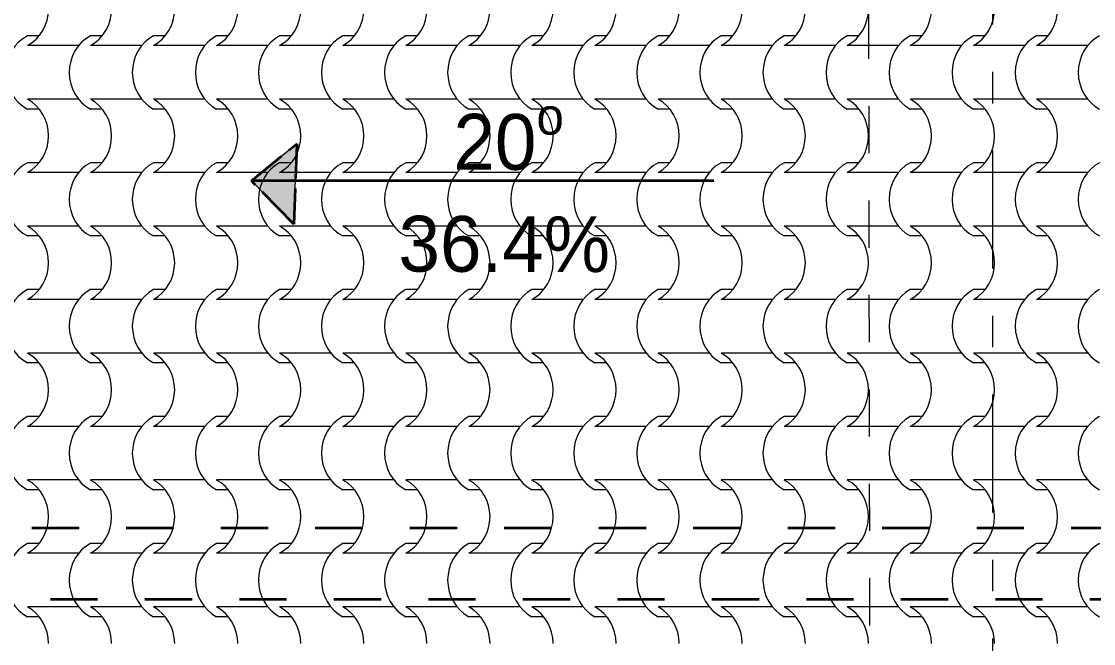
# Model space of a CAD drawing. Header units: millimetres. Extents: x -440 to 2671, y 0 to 297.
# Drawn here: x -325.85 to -277.82, y 182.57 to 210.46 of the extents above; entities that cross this region are included whole.
import ezdxf

# ---------------------------------------------------------------- set-up
doc = ezdxf.new("R2010")
doc.units = ezdxf.units.MM
doc.header["$MEASUREMENT"] = 0
doc.set_wipeout_variables(frame=1)
for name, pattern in [('- Двойно прекъснати линии', [10.936111, 5.291667, -2.116667, 1.411111, -2.116667]), ('- Прекъснати линия', [4.233333, 2.116667, -2.116667]), ('- Скирити линии', [2.45, 2, -0.45]), ('Wipeout_Contour', [1000, 0, -1000])]:
    doc.linetypes.add(name, pattern=pattern)
for name, color, linetype, lineweight, true_color in [('1', 7, 'Continuous', 13, 0x2b2b2b), ('46', 7, 'Continuous', 35, 0x4e4e4e), ('65', 7, 'Continuous', 20, 0x4e4e4e), ('85', 7, 'Continuous', 20, 0x404040)]:
    doc.layers.add(name, color=color, linetype=linetype, lineweight=lineweight, true_color=true_color)
doc.layers.add('102', color=254, linetype='Continuous', lineweight=15)
doc.layers.add('41', color=7, linetype='Continuous', lineweight=35)
doc.styles.add('GENERATED_STYLE_4', font='GOTHIC.TTF')

# ---------------------------------------------------------------- blocks, each defined once
blk = doc.blocks.new('*X44')
at = {"layer": '102', "color": 254, "linetype": 'Continuous', "lineweight": 15}
for p, q in [((115.133, 209.812), (114.606, 209.812)), ((117.959, 209.812), (117.432, 209.812)), ((120.784, 209.812), (120.257, 209.812)), ((123.609, 209.812), (123.083, 209.812)), ((126.435, 209.812), (125.908, 209.812)), ((129.26, 209.812), (128.733, 209.812)), ((132.086, 209.812), (131.559, 209.812)), ((134.911, 209.812), (134.384, 209.812)), ((137.736, 209.812), (137.21, 209.812)), ((140.562, 209.812), (140.035, 209.812)), ((143.387, 209.812), (142.86, 209.812)), ((146.213, 209.812), (145.686, 209.812)), ((149.038, 209.812), (148.511, 209.812)), ((151.863, 209.812), (151.337, 209.812)), ((154.689, 209.812), (154.162, 209.812)), ((157.514, 209.812), (156.987, 209.812)), ((160.339, 209.812), (159.813, 209.812)), ((115.752, 209.372), (114.606, 209.372)), ((116.898, 209.372), (115.752, 209.372)), ((118.578, 209.372), (117.432, 209.372)), ((119.723, 209.372), (118.578, 209.372)), ((121.403, 209.372), (120.257, 209.372)), ((122.549, 209.372), (121.403, 209.372)), ((124.228, 209.372), (123.083, 209.372)), ((125.374, 209.372), (124.228, 209.372)), ((127.054, 209.372), (125.908, 209.372)), ((128.2, 209.372), (127.054, 209.372)), ((129.879, 209.372), (128.733, 209.372)), ((131.025, 209.372), (129.879, 209.372)), ((132.705, 209.372), (131.559, 209.372)), ((133.85, 209.372), (132.705, 209.372)), ((135.53, 209.372), (134.384, 209.372)), ((136.676, 209.372), (135.53, 209.372)), ((138.355, 209.372), (137.21, 209.372)), ((139.501, 209.372), (138.355, 209.372)), ((141.181, 209.372), (140.035, 209.372)), ((142.327, 209.372), (141.181, 209.372)), ((144.006, 209.372), (142.86, 209.372)), ((145.152, 209.372), (144.006, 209.372)), ((146.832, 209.372), (145.686, 209.372)), ((147.977, 209.372), (146.832, 209.372)), ((149.657, 209.372), (148.511, 209.372)), ((150.803, 209.372), (149.657, 209.372)), ((152.482, 209.372), (151.337, 209.372)), ((153.628, 209.372), (152.482, 209.372)), ((155.308, 209.372), (154.162, 209.372)), ((156.454, 209.372), (155.308, 209.372)), ((158.133, 209.372), (156.987, 209.372)), ((159.279, 209.372), (158.133, 209.372)), ((160.959, 209.372), (159.813, 209.372)), ((162.104, 209.372), (160.959, 209.372)), ((115.752, 206.967), (114.606, 206.967)), ((116.898, 206.967), (115.752, 206.967)), ((118.578, 206.967), (117.432, 206.967)), ((119.723, 206.967), (118.578, 206.967)), ((121.403, 206.967), (120.257, 206.967)), ((122.549, 206.967), (121.403, 206.967)), ((124.228, 206.967), (123.083, 206.967)), ((125.374, 206.967), (124.228, 206.967)), ((127.054, 206.967), (125.908, 206.967)), ((128.2, 206.967), (127.054, 206.967)), ((129.879, 206.967), (128.733, 206.967)), ((131.025, 206.967), (129.879, 206.967)), ((132.705, 206.967), (131.559, 206.967)), ((133.85, 206.967), (132.705, 206.967)), ((135.53, 206.967), (134.384, 206.967)), ((136.676, 206.967), (135.53, 206.967)), ((138.355, 206.967), (137.21, 206.967)), ((139.501, 206.967), (138.355, 206.967)), ((141.181, 206.967), (140.035, 206.967)), ((142.327, 206.967), (141.181, 206.967)), ((144.006, 206.967), (142.86, 206.967)), ((145.152, 206.967), (144.006, 206.967)), ((146.832, 206.967), (145.686, 206.967)), ((147.977, 206.967), (146.832, 206.967)), ((149.657, 206.967), (148.511, 206.967)), ((150.803, 206.967), (149.657, 206.967)), ((152.482, 206.967), (151.337, 206.967)), ((153.628, 206.967), (152.482, 206.967)), ((155.308, 206.967), (154.162, 206.967)), ((156.454, 206.967), (155.308, 206.967)), ((158.133, 206.967), (156.987, 206.967)), ((159.279, 206.967), (158.133, 206.967)), ((160.959, 206.967), (159.813, 206.967)), ((162.104, 206.967), (160.959, 206.967)), ((115.133, 206.527), (114.606, 206.527)), ((117.959, 206.527), (117.432, 206.527)), ((120.784, 206.527), (120.257, 206.527)), ((123.609, 206.527), (123.083, 206.527)), ((126.435, 206.527), (125.908, 206.527)), ((129.26, 206.527), (128.733, 206.527)), ((132.086, 206.527), (131.559, 206.527)), ((134.911, 206.527), (134.384, 206.527)), ((137.736, 206.527), (137.21, 206.527)), ((140.562, 206.527), (140.035, 206.527)), ((143.387, 206.527), (142.86, 206.527)), ((146.213, 206.527), (145.686, 206.527)), ((149.038, 206.527), (148.511, 206.527)), ((151.863, 206.527), (151.337, 206.527)), ((154.689, 206.527), (154.162, 206.527)), ((157.514, 206.527), (156.987, 206.527)), ((160.339, 206.527), (159.813, 206.527)), ((115.133, 204.123), (114.606, 204.123)), ((115.752, 203.683), (114.606, 203.683)), ((116.898, 203.683), (115.752, 203.683)), ((117.959, 204.123), (117.432, 204.123)), ((118.578, 203.683), (117.432, 203.683)), ((119.723, 203.683), (118.578, 203.683)), ((120.784, 204.123), (120.257, 204.123)), ((121.403, 203.683), (120.257, 203.683)), ((122.549, 203.683), (121.403, 203.683)), ((123.609, 204.123), (123.083, 204.123)), ((124.228, 203.683), (123.083, 203.683)), ((125.374, 203.683), (124.228, 203.683)), ((126.435, 204.123), (125.908, 204.123)), ((127.054, 203.683), (125.908, 203.683)), ((128.2, 203.683), (127.054, 203.683)), ((129.26, 204.123), (128.733, 204.123)), ((129.879, 203.683), (128.733, 203.683)), ((131.025, 203.683), (129.879, 203.683)), ((132.086, 204.123), (131.559, 204.123)), ((132.705, 203.683), (131.559, 203.683)), ((133.85, 203.683), (132.705, 203.683)), ((134.911, 204.123), (134.384, 204.123)), ((135.53, 203.683), (134.384, 203.683)), ((136.676, 203.683), (135.53, 203.683)), ((137.736, 204.123), (137.21, 204.123)), ((138.355, 203.683), (137.21, 203.683)), ((139.501, 203.683), (138.355, 203.683)), ((140.562, 204.123), (140.035, 204.123)), ((141.181, 203.683), (140.035, 203.683)), ((142.327, 203.683), (141.181, 203.683)), ((143.387, 204.123), (142.86, 204.123)), ((144.006, 203.683), (142.86, 203.683)), ((145.152, 203.683), (144.006, 203.683)), ((146.213, 204.123), (145.686, 204.123)), ((146.832, 203.683), (145.686, 203.683)), ((147.977, 203.683), (146.832, 203.683)), ((149.038, 204.123), (148.511, 204.123)), ((149.657, 203.683), (148.511, 203.683)), ((150.803, 203.683), (149.657, 203.683)), ((151.863, 204.123), (151.337, 204.123)), ((152.482, 203.683), (151.337, 203.683)), ((153.628, 203.683), (152.482, 203.683)), ((154.689, 204.123), (154.162, 204.123)), ((155.308, 203.683), (154.162, 203.683)), ((156.454, 203.683), (155.308, 203.683)), ((157.514, 204.123), (156.987, 204.123)), ((158.133, 203.683), (156.987, 203.683)), ((159.279, 203.683), (158.133, 203.683)), ((160.339, 204.123), (159.813, 204.123)), ((160.959, 203.683), (159.813, 203.683)), ((162.104, 203.683), (160.959, 203.683)), ((115.752, 201.278), (114.606, 201.278)), ((116.898, 201.278), (115.752, 201.278)), ((118.578, 201.278), (117.432, 201.278)), ((119.723, 201.278), (118.578, 201.278)), ((121.403, 201.278), (120.257, 201.278)), ((122.549, 201.278), (121.403, 201.278)), ((124.228, 201.278), (123.083, 201.278)), ((125.374, 201.278), (124.228, 201.278)), ((127.054, 201.278), (125.908, 201.278)), ((128.2, 201.278), (127.054, 201.278)), ((129.879, 201.278), (128.733, 201.278)), ((131.025, 201.278), (129.879, 201.278)), ((132.705, 201.278), (131.559, 201.278)), ((133.85, 201.278), (132.705, 201.278)), ((135.53, 201.278), (134.384, 201.278)), ((136.676, 201.278), (135.53, 201.278)), ((138.355, 201.278), (137.21, 201.278)), ((139.501, 201.278), (138.355, 201.278)), ((141.181, 201.278), (140.035, 201.278)), ((142.327, 201.278), (141.181, 201.278)), ((144.006, 201.278), (142.86, 201.278)), ((145.152, 201.278), (144.006, 201.278)), ((146.832, 201.278), (145.686, 201.278)), ((147.977, 201.278), (146.832, 201.278)), ((149.657, 201.278), (148.511, 201.278)), ((150.803, 201.278), (149.657, 201.278)), ((152.482, 201.278), (151.337, 201.278)), ((153.628, 201.278), (152.482, 201.278)), ((155.308, 201.278), (154.162, 201.278)), ((156.454, 201.278), (155.308, 201.278)), ((158.133, 201.278), (156.987, 201.278)), ((159.279, 201.278), (158.133, 201.278)), ((160.959, 201.278), (159.813, 201.278)), ((162.104, 201.278), (160.959, 201.278)), ((115.133, 200.838), (114.606, 200.838)), ((117.959, 200.838), (117.432, 200.838)), ((120.784, 200.838), (120.257, 200.838)), ((123.609, 200.838), (123.083, 200.838)), ((126.435, 200.838), (125.908, 200.838)), ((129.26, 200.838), (128.733, 200.838)), ((132.086, 200.838), (131.559, 200.838)), ((134.911, 200.838), (134.384, 200.838)), ((137.736, 200.838), (137.21, 200.838)), ((140.562, 200.838), (140.035, 200.838)), ((143.387, 200.838), (142.86, 200.838)), ((146.213, 200.838), (145.686, 200.838)), ((149.038, 200.838), (148.511, 200.838)), ((151.863, 200.838), (151.337, 200.838)), ((154.689, 200.838), (154.162, 200.838)), ((157.514, 200.838), (156.987, 200.838)), ((160.339, 200.838), (159.813, 200.838)), ((115.133, 198.433), (114.606, 198.433)), ((117.959, 198.433), (117.432, 198.433)), ((120.784, 198.433), (120.257, 198.433)), ((123.609, 198.433), (123.083, 198.433)), ((126.435, 198.433), (125.908, 198.433)), ((129.26, 198.433), (128.733, 198.433)), ((132.086, 198.433), (131.559, 198.433)), ((134.911, 198.433), (134.384, 198.433)), ((137.736, 198.433), (137.21, 198.433)), ((140.562, 198.433), (140.035, 198.433)), ((143.387, 198.433), (142.86, 198.433)), ((146.213, 198.433), (145.686, 198.433)), ((149.038, 198.433), (148.511, 198.433)), ((151.863, 198.433), (151.337, 198.433)), ((154.689, 198.433), (154.162, 198.433)), ((157.514, 198.433), (156.987, 198.433)), ((160.339, 198.433), (159.813, 198.433)), ((115.752, 197.993), (114.606, 197.993)), ((116.898, 197.993), (115.752, 197.993)), ((118.578, 197.993), (117.432, 197.993)), ((119.723, 197.993), (118.578, 197.993)), ((121.403, 197.993), (120.257, 197.993)), ((122.549, 197.993), (121.403, 197.993)), ((124.228, 197.993), (123.083, 197.993)), ((125.374, 197.993), (124.228, 197.993)), ((127.054, 197.993), (125.908, 197.993)), ((128.2, 197.993), (127.054, 197.993)), ((129.879, 197.993), (128.733, 197.993)), ((131.025, 197.993), (129.879, 197.993)), ((132.705, 197.993), (131.559, 197.993)), ((133.85, 197.993), (132.705, 197.993)), ((135.53, 197.993), (134.384, 197.993)), ((136.676, 197.993), (135.53, 197.993)), ((138.355, 197.993), (137.21, 197.993)), ((139.501, 197.993), (138.355, 197.993)), ((141.181, 197.993), (140.035, 197.993)), ((142.327, 197.993), (141.181, 197.993)), ((144.006, 197.993), (142.86, 197.993)), ((145.152, 197.993), (144.006, 197.993)), ((146.832, 197.993), (145.686, 197.993)), ((147.977, 197.993), (146.832, 197.993)), ((149.657, 197.993), (148.511, 197.993)), ((150.803, 197.993), (149.657, 197.993)), ((152.482, 197.993), (151.337, 197.993)), ((153.628, 197.993), (152.482, 197.993)), ((155.308, 197.993), (154.162, 197.993)), ((156.454, 197.993), (155.308, 197.993)), ((158.133, 197.993), (156.987, 197.993)), ((159.279, 197.993), (158.133, 197.993)), ((160.959, 197.993), (159.813, 197.993)), ((162.104, 197.993), (160.959, 197.993)), ((115.752, 195.588), (114.606, 195.588)), ((116.898, 195.588), (115.752, 195.588)), ((118.578, 195.588), (117.432, 195.588)), ((119.723, 195.588), (118.578, 195.588)), ((121.403, 195.588), (120.257, 195.588)), ((122.549, 195.588), (121.403, 195.588)), ((124.228, 195.588), (123.083, 195.588)), ((125.374, 195.588), (124.228, 195.588)), ((127.054, 195.588), (125.908, 195.588)), ((128.2, 195.588), (127.054, 195.588)), ((129.879, 195.588), (128.733, 195.588)), ((131.025, 195.588), (129.879, 195.588)), ((132.705, 195.588), (131.559, 195.588)), ((133.85, 195.588), (132.705, 195.588)), ((135.53, 195.588), (134.384, 195.588)), ((136.676, 195.588), (135.53, 195.588)), ((138.355, 195.588), (137.21, 195.588)), ((139.501, 195.588), (138.355, 195.588)), ((141.181, 195.588), (140.035, 195.588)), ((142.327, 195.588), (141.181, 195.588)), ((144.006, 195.588), (142.86, 195.588)), ((145.152, 195.588), (144.006, 195.588)), ((146.832, 195.588), (145.686, 195.588)), ((147.977, 195.588), (146.832, 195.588)), ((149.657, 195.588), (148.511, 195.588)), ((150.803, 195.588), (149.657, 195.588)), ((152.482, 195.588), (151.337, 195.588)), ((153.628, 195.588), (152.482, 195.588)), ((155.308, 195.588), (154.162, 195.588)), ((156.454, 195.588), (155.308, 195.588)), ((158.133, 195.588), (156.987, 195.588)), ((159.279, 195.588), (158.133, 195.588)), ((160.959, 195.588), (159.813, 195.588)), ((162.104, 195.588), (160.959, 195.588)), ((115.133, 195.148), (114.606, 195.148)), ((117.959, 195.148), (117.432, 195.148)), ((120.784, 195.148), (120.257, 195.148)), ((123.609, 195.148), (123.083, 195.148)), ((126.435, 195.148), (125.908, 195.148)), ((129.26, 195.148), (128.733, 195.148)), ((132.086, 195.148), (131.559, 195.148)), ((134.911, 195.148), (134.384, 195.148)), ((137.736, 195.148), (137.21, 195.148)), ((140.562, 195.148), (140.035, 195.148)), ((143.387, 195.148), (142.86, 195.148)), ((146.213, 195.148), (145.686, 195.148)), ((149.038, 195.148), (148.511, 195.148)), ((151.863, 195.148), (151.337, 195.148)), ((154.689, 195.148), (154.162, 195.148)), ((157.514, 195.148), (156.987, 195.148)), ((160.339, 195.148), (159.813, 195.148)), ((115.133, 192.743), (114.606, 192.743)), ((117.959, 192.743), (117.432, 192.743)), ((120.784, 192.743), (120.257, 192.743)), ((123.609, 192.743), (123.083, 192.743)), ((126.435, 192.743), (125.908, 192.743)), ((129.26, 192.743), (128.733, 192.743)), ((132.086, 192.743), (131.559, 192.743)), ((134.911, 192.743), (134.384, 192.743)), ((137.736, 192.743), (137.21, 192.743)), ((140.562, 192.743), (140.035, 192.743)), ((143.387, 192.743), (142.86, 192.743)), ((146.213, 192.743), (145.686, 192.743)), ((149.038, 192.743), (148.511, 192.743)), ((151.863, 192.743), (151.337, 192.743)), ((154.689, 192.743), (154.162, 192.743)), ((157.514, 192.743), (156.987, 192.743)), ((160.339, 192.743), (159.813, 192.743)), ((115.752, 192.303), (114.606, 192.303)), ((116.898, 192.303), (115.752, 192.303)), ((118.578, 192.303), (117.432, 192.303)), ((119.723, 192.303), (118.578, 192.303)), ((121.403, 192.303), (120.257, 192.303)), ((122.549, 192.303), (121.403, 192.303)), ((124.228, 192.303), (123.083, 192.303)), ((125.374, 192.303), (124.228, 192.303)), ((127.054, 192.303), (125.908, 192.303)), ((128.2, 192.303), (127.054, 192.303)), ((129.879, 192.303), (128.733, 192.303)), ((131.025, 192.303), (129.879, 192.303)), ((132.705, 192.303), (131.559, 192.303)), ((133.85, 192.303), (132.705, 192.303)), ((135.53, 192.303), (134.384, 192.303)), ((136.676, 192.303), (135.53, 192.303)), ((138.355, 192.303), (137.21, 192.303)), ((139.501, 192.303), (138.355, 192.303)), ((141.181, 192.303), (140.035, 192.303)), ((142.327, 192.303), (141.181, 192.303)), ((144.006, 192.303), (142.86, 192.303)), ((145.152, 192.303), (144.006, 192.303)), ((146.832, 192.303), (145.686, 192.303)), ((147.977, 192.303), (146.832, 192.303)), ((149.657, 192.303), (148.511, 192.303)), ((150.803, 192.303), (149.657, 192.303)), ((152.482, 192.303), (151.337, 192.303)), ((153.628, 192.303), (152.482, 192.303)), ((155.308, 192.303), (154.162, 192.303)), ((156.454, 192.303), (155.308, 192.303)), ((158.133, 192.303), (156.987, 192.303)), ((159.279, 192.303), (158.133, 192.303)), ((160.959, 192.303), (159.813, 192.303)), ((162.104, 192.303), (160.959, 192.303)), ((115.752, 189.899), (114.606, 189.899)), ((116.898, 189.899), (115.752, 189.899)), ((118.578, 189.899), (117.432, 189.899)), ((119.723, 189.899), (118.578, 189.899)), ((121.403, 189.899), (120.257, 189.899)), ((122.549, 189.899), (121.403, 189.899)), ((124.228, 189.899), (123.083, 189.899)), ((125.374, 189.899), (124.228, 189.899)), ((127.054, 189.899), (125.908, 189.899)), ((128.2, 189.899), (127.054, 189.899)), ((129.879, 189.899), (128.733, 189.899)), ((131.025, 189.899), (129.879, 189.899)), ((132.705, 189.899), (131.559, 189.899)), ((133.85, 189.899), (132.705, 189.899)), ((135.53, 189.899), (134.384, 189.899)), ((136.676, 189.899), (135.53, 189.899)), ((138.355, 189.899), (137.21, 189.899)), ((139.501, 189.899), (138.355, 189.899)), ((141.181, 189.899), (140.035, 189.899)), ((142.327, 189.899), (141.181, 189.899)), ((144.006, 189.899), (142.86, 189.899)), ((145.152, 189.899), (144.006, 189.899)), ((146.832, 189.899), (145.686, 189.899)), ((147.977, 189.899), (146.832, 189.899)), ((149.657, 189.899), (148.511, 189.899)), ((150.803, 189.899), (149.657, 189.899)), ((152.482, 189.899), (151.337, 189.899)), ((153.628, 189.899), (152.482, 189.899)), ((155.308, 189.899), (154.162, 189.899)), ((156.454, 189.899), (155.308, 189.899)), ((158.133, 189.899), (156.987, 189.899)), ((159.279, 189.899), (158.133, 189.899)), ((160.959, 189.899), (159.813, 189.899)), ((162.104, 189.899), (160.959, 189.899)), ((115.133, 189.459), (114.606, 189.459)), ((117.959, 189.459), (117.432, 189.459)), ((120.784, 189.459), (120.257, 189.459)), ((123.609, 189.459), (123.083, 189.459)), ((126.435, 189.459), (125.908, 189.459)), ((129.26, 189.459), (128.733, 189.459)), ((132.086, 189.459), (131.559, 189.459)), ((134.911, 189.459), (134.384, 189.459)), ((137.736, 189.459), (137.21, 189.459)), ((140.562, 189.459), (140.035, 189.459)), ((143.387, 189.459), (142.86, 189.459)), ((146.213, 189.459), (145.686, 189.459)), ((149.038, 189.459), (148.511, 189.459)), ((151.863, 189.459), (151.337, 189.459)), ((154.689, 189.459), (154.162, 189.459)), ((157.514, 189.459), (156.987, 189.459)), ((160.339, 189.459), (159.813, 189.459)), ((115.133, 187.054), (114.606, 187.054)), ((117.959, 187.054), (117.432, 187.054)), ((120.784, 187.054), (120.257, 187.054)), ((123.609, 187.054), (123.083, 187.054)), ((126.435, 187.054), (125.908, 187.054)), ((129.26, 187.054), (128.733, 187.054)), ((132.086, 187.054), (131.559, 187.054)), ((134.911, 187.054), (134.384, 187.054)), ((137.736, 187.054), (137.21, 187.054)), ((140.562, 187.054), (140.035, 187.054)), ((143.387, 187.054), (142.86, 187.054)), ((146.213, 187.054), (145.686, 187.054)), ((149.038, 187.054), (148.511, 187.054)), ((151.863, 187.054), (151.337, 187.054)), ((154.689, 187.054), (154.162, 187.054)), ((157.514, 187.054), (156.987, 187.054)), ((160.339, 187.054), (159.813, 187.054)), ((115.752, 186.614), (114.606, 186.614)), ((116.898, 186.614), (115.752, 186.614)), ((118.578, 186.614), (117.432, 186.614)), ((119.723, 186.614), (118.578, 186.614)), ((121.403, 186.614), (120.257, 186.614)), ((122.549, 186.614), (121.403, 186.614)), ((124.228, 186.614), (123.083, 186.614)), ((125.374, 186.614), (124.228, 186.614)), ((127.054, 186.614), (125.908, 186.614)), ((128.2, 186.614), (127.054, 186.614)), ((129.879, 186.614), (128.733, 186.614)), ((131.025, 186.614), (129.879, 186.614)), ((132.705, 186.614), (131.559, 186.614)), ((133.85, 186.614), (132.705, 186.614)), ((135.53, 186.614), (134.384, 186.614)), ((136.676, 186.614), (135.53, 186.614)), ((138.355, 186.614), (137.21, 186.614)), ((139.501, 186.614), (138.355, 186.614)), ((141.181, 186.614), (140.035, 186.614)), ((142.327, 186.614), (141.181, 186.614)), ((144.006, 186.614), (142.86, 186.614)), ((145.152, 186.614), (144.006, 186.614)), ((146.832, 186.614), (145.686, 186.614)), ((147.977, 186.614), (146.832, 186.614)), ((149.657, 186.614), (148.511, 186.614)), ((150.803, 186.614), (149.657, 186.614)), ((152.482, 186.614), (151.337, 186.614)), ((153.628, 186.614), (152.482, 186.614)), ((155.308, 186.614), (154.162, 186.614)), ((156.454, 186.614), (155.308, 186.614)), ((158.133, 186.614), (156.987, 186.614)), ((159.279, 186.614), (158.133, 186.614)), ((160.959, 186.614), (159.813, 186.614)), ((162.104, 186.614), (160.959, 186.614)), ((115.752, 184.209), (114.606, 184.209)), ((116.898, 184.209), (115.752, 184.209)), ((118.578, 184.209), (117.432, 184.209)), ((119.723, 184.209), (118.578, 184.209)), ((121.403, 184.209), (120.257, 184.209)), ((122.549, 184.209), (121.403, 184.209)), ((124.228, 184.209), (123.083, 184.209)), ((125.374, 184.209), (124.228, 184.209)), ((127.054, 184.209), (125.908, 184.209)), ((128.2, 184.209), (127.054, 184.209)), ((129.879, 184.209), (128.733, 184.209)), ((131.025, 184.209), (129.879, 184.209)), ((132.705, 184.209), (131.559, 184.209)), ((133.85, 184.209), (132.705, 184.209)), ((135.53, 184.209), (134.384, 184.209)), ((136.676, 184.209), (135.53, 184.209)), ((138.355, 184.209), (137.21, 184.209)), ((139.501, 184.209), (138.355, 184.209)), ((141.181, 184.209), (140.035, 184.209)), ((142.327, 184.209), (141.181, 184.209)), ((144.006, 184.209), (142.86, 184.209)), ((145.152, 184.209), (144.006, 184.209)), ((146.832, 184.209), (145.686, 184.209)), ((147.977, 184.209), (146.832, 184.209)), ((149.657, 184.209), (148.511, 184.209)), ((150.803, 184.209), (149.657, 184.209)), ((152.482, 184.209), (151.337, 184.209)), ((153.628, 184.209), (152.482, 184.209)), ((155.308, 184.209), (154.162, 184.209)), ((156.454, 184.209), (155.308, 184.209)), ((158.133, 184.209), (156.987, 184.209)), ((159.279, 184.209), (158.133, 184.209)), ((160.959, 184.209), (159.813, 184.209)), ((162.104, 184.209), (160.959, 184.209)), ((115.133, 183.769), (114.606, 183.769)), ((117.959, 183.769), (117.432, 183.769)), ((120.784, 183.769), (120.257, 183.769)), ((123.609, 183.769), (123.083, 183.769)), ((126.435, 183.769), (125.908, 183.769)), ((129.26, 183.769), (128.733, 183.769)), ((132.086, 183.769), (131.559, 183.769)), ((134.911, 183.769), (134.384, 183.769)), ((137.736, 183.769), (137.21, 183.769)), ((140.562, 183.769), (140.035, 183.769)), ((143.387, 183.769), (142.86, 183.769)), ((146.213, 183.769), (145.686, 183.769)), ((149.038, 183.769), (148.511, 183.769)), ((151.863, 183.769), (151.337, 183.769)), ((154.689, 183.769), (154.162, 183.769)), ((157.514, 183.769), (156.987, 183.769)), ((160.339, 183.769), (159.813, 183.769))]:
    blk.add_line(p, q, dxfattribs=at)
for centre, major_axis, start_param, end_param in [((113.818, 211.02), (0, 1.849), 3.612631, 4.709413), ((116.643, 211.02), (0, 1.849), 3.612631, 4.709413), ((119.469, 211.02), (0, 1.849), 3.612631, 4.709413), ((122.294, 211.02), (0, 1.849), 3.612631, 4.709413), ((125.119, 211.02), (0, 1.849), 3.612631, 4.709413), ((127.945, 211.02), (0, 1.849), 3.612631, 4.709413), ((130.77, 211.02), (0, 1.849), 3.612631, 4.709413), ((133.596, 211.02), (0, 1.849), 3.612631, 4.709413), ((136.421, 211.02), (0, 1.849), 3.612631, 4.709413), ((139.246, 211.02), (0, 1.849), 3.612631, 4.709413), ((142.072, 211.02), (0, 1.849), 3.612631, 4.709413), ((144.897, 211.02), (0, 1.849), 3.612631, 4.709413), ((147.722, 211.02), (0, 1.849), 3.612631, 4.709413), ((150.548, 211.02), (0, 1.849), 3.612631, 4.709413), ((153.373, 211.02), (0, 1.849), 3.612631, 4.709413), ((156.199, 211.02), (0, 1.849), 3.612631, 4.709413), ((159.024, 211.02), (0, 1.849), 3.612631, 4.709413), ((115.383, 208.17), (0, 1.839), 0.466079, 2.675513), ((118.208, 208.17), (0, 1.839), 0.466079, 2.675513), ((121.034, 208.17), (0, 1.839), 0.466079, 2.675513), ((123.859, 208.17), (0, 1.839), 0.466079, 2.675513), ((126.684, 208.17), (0, 1.839), 0.466079, 2.675513), ((129.51, 208.17), (0, 1.839), 0.466079, 2.675513), ((132.335, 208.17), (0, 1.839), 0.466079, 2.675513), ((135.161, 208.17), (0, 1.839), 0.466079, 2.675513), ((137.986, 208.17), (0, 1.839), 0.466079, 2.675513), ((140.811, 208.17), (0, 1.839), 0.466079, 2.675513), ((143.637, 208.17), (0, 1.839), 0.466079, 2.675513), ((146.462, 208.17), (0, 1.839), 0.466079, 2.675513), ((149.288, 208.17), (0, 1.839), 0.466079, 2.675513), ((152.113, 208.17), (0, 1.839), 0.466079, 2.675513), ((154.938, 208.17), (0, 1.839), 0.466079, 2.675513), ((157.764, 208.17), (0, 1.839), 0.466079, 2.675513), ((160.589, 208.17), (0, 1.839), 0.466079, 2.675513), ((163.414, 208.17), (0, 1.839), 0.466079, 2.675513), ((113.818, 205.32), (0, 1.849), 4.715365, 5.812147), ((116.643, 205.32), (0, 1.849), 4.715365, 5.812147), ((119.469, 205.32), (0, 1.849), 4.715365, 5.812147), ((122.294, 205.32), (0, 1.849), 4.715365, 5.812147), ((125.119, 205.32), (0, 1.849), 4.715365, 5.812147), ((127.945, 205.32), (0, 1.849), 4.715365, 5.812147), ((130.77, 205.32), (0, 1.849), 4.715365, 5.812147), ((133.596, 205.32), (0, 1.849), 4.715365, 5.812147), ((136.421, 205.32), (0, 1.849), 4.715365, 5.812147), ((139.246, 205.32), (0, 1.849), 4.715365, 5.812147), ((142.072, 205.32), (0, 1.849), 4.715365, 5.812147), ((144.897, 205.32), (0, 1.849), 4.715365, 5.812147), ((147.722, 205.32), (0, 1.849), 4.715365, 5.812147), ((150.548, 205.32), (0, 1.849), 4.715365, 5.812147), ((153.373, 205.32), (0, 1.849), 4.715365, 5.812147), ((156.199, 205.32), (0, 1.849), 4.715365, 5.812147), ((159.024, 205.32), (0, 1.849), 4.715365, 5.812147), ((113.818, 205.331), (0, 1.849), 3.612631, 4.709413), ((116.643, 205.331), (0, 1.849), 3.612631, 4.709413), ((119.469, 205.331), (0, 1.849), 3.612631, 4.709413), ((122.294, 205.331), (0, 1.849), 3.612631, 4.709413), ((125.119, 205.331), (0, 1.849), 3.612631, 4.709413), ((127.945, 205.331), (0, 1.849), 3.612631, 4.709413), ((130.77, 205.331), (0, 1.849), 3.612631, 4.709413), ((133.596, 205.331), (0, 1.849), 3.612631, 4.709413), ((136.421, 205.331), (0, 1.849), 3.612631, 4.709413), ((139.246, 205.331), (0, 1.849), 3.612631, 4.709413), ((142.072, 205.331), (0, 1.849), 3.612631, 4.709413), ((144.897, 205.331), (0, 1.849), 3.612631, 4.709413), ((147.722, 205.331), (0, 1.849), 3.612631, 4.709413), ((150.548, 205.331), (0, 1.849), 3.612631, 4.709413), ((153.373, 205.331), (0, 1.849), 3.612631, 4.709413), ((156.199, 205.331), (0, 1.849), 3.612631, 4.709413), ((159.024, 205.331), (0, 1.849), 3.612631, 4.709413), ((115.383, 202.48), (0, 1.839), 0.466079, 2.675513), ((118.208, 202.48), (0, 1.839), 0.466079, 2.675513), ((121.034, 202.48), (0, 1.839), 0.466079, 2.675513), ((123.859, 202.48), (0, 1.839), 0.466079, 2.675513), ((126.684, 202.48), (0, 1.839), 0.466079, 2.675513), ((129.51, 202.48), (0, 1.839), 0.466079, 2.675513), ((132.335, 202.48), (0, 1.839), 0.466079, 2.675513), ((135.161, 202.48), (0, 1.839), 0.466079, 2.675513), ((137.986, 202.48), (0, 1.839), 0.466079, 2.675513), ((140.811, 202.48), (0, 1.839), 0.466079, 2.675513), ((143.637, 202.48), (0, 1.839), 0.466079, 2.675513), ((146.462, 202.48), (0, 1.839), 0.466079, 2.675513), ((149.288, 202.48), (0, 1.839), 0.466079, 2.675513), ((152.113, 202.48), (0, 1.839), 0.466079, 2.675513), ((154.938, 202.48), (0, 1.839), 0.466079, 2.675513), ((157.764, 202.48), (0, 1.839), 0.466079, 2.675513), ((160.589, 202.48), (0, 1.839), 0.466079, 2.675513), ((163.414, 202.48), (0, 1.839), 0.466079, 2.675513), ((113.818, 199.63), (0, 1.849), 4.715365, 5.812147), ((116.643, 199.63), (0, 1.849), 4.715365, 5.812147), ((119.469, 199.63), (0, 1.849), 4.715365, 5.812147), ((122.294, 199.63), (0, 1.849), 4.715365, 5.812147), ((125.119, 199.63), (0, 1.849), 4.715365, 5.812147), ((127.945, 199.63), (0, 1.849), 4.715365, 5.812147), ((130.77, 199.63), (0, 1.849), 4.715365, 5.812147), ((133.596, 199.63), (0, 1.849), 4.715365, 5.812147), ((136.421, 199.63), (0, 1.849), 4.715365, 5.812147), ((139.246, 199.63), (0, 1.849), 4.715365, 5.812147), ((142.072, 199.63), (0, 1.849), 4.715365, 5.812147), ((144.897, 199.63), (0, 1.849), 4.715365, 5.812147), ((147.722, 199.63), (0, 1.849), 4.715365, 5.812147), ((150.548, 199.63), (0, 1.849), 4.715365, 5.812147), ((153.373, 199.63), (0, 1.849), 4.715365, 5.812147), ((156.199, 199.63), (0, 1.849), 4.715365, 5.812147), ((159.024, 199.63), (0, 1.849), 4.715365, 5.812147), ((113.818, 199.641), (0, 1.849), 3.612631, 4.709413), ((116.643, 199.641), (0, 1.849), 3.612631, 4.709413), ((119.469, 199.641), (0, 1.849), 3.612631, 4.709413), ((122.294, 199.641), (0, 1.849), 3.612631, 4.709413), ((125.119, 199.641), (0, 1.849), 3.612631, 4.709413), ((127.945, 199.641), (0, 1.849), 3.612631, 4.709413), ((130.77, 199.641), (0, 1.849), 3.612631, 4.709413), ((133.596, 199.641), (0, 1.849), 3.612631, 4.709413), ((136.421, 199.641), (0, 1.849), 3.612631, 4.709413), ((139.246, 199.641), (0, 1.849), 3.612631, 4.709413), ((142.072, 199.641), (0, 1.849), 3.612631, 4.709413), ((144.897, 199.641), (0, 1.849), 3.612631, 4.709413), ((147.722, 199.641), (0, 1.849), 3.612631, 4.709413), ((150.548, 199.641), (0, 1.849), 3.612631, 4.709413), ((153.373, 199.641), (0, 1.849), 3.612631, 4.709413), ((156.199, 199.641), (0, 1.849), 3.612631, 4.709413), ((159.024, 199.641), (0, 1.849), 3.612631, 4.709413), ((115.383, 196.791), (0, 1.839), 0.466079, 2.675513), ((118.208, 196.791), (0, 1.839), 0.466079, 2.675513), ((121.034, 196.791), (0, 1.839), 0.466079, 2.675513), ((123.859, 196.791), (0, 1.839), 0.466079, 2.675513), ((126.684, 196.791), (0, 1.839), 0.466079, 2.675513), ((129.51, 196.791), (0, 1.839), 0.466079, 2.675513), ((132.335, 196.791), (0, 1.839), 0.466079, 2.675513), ((135.161, 196.791), (0, 1.839), 0.466079, 2.675513), ((137.986, 196.791), (0, 1.839), 0.466079, 2.675513), ((140.811, 196.791), (0, 1.839), 0.466079, 2.675513), ((143.637, 196.791), (0, 1.839), 0.466079, 2.675513), ((146.462, 196.791), (0, 1.839), 0.466079, 2.675513), ((149.288, 196.791), (0, 1.839), 0.466079, 2.675513), ((152.113, 196.791), (0, 1.839), 0.466079, 2.675513), ((154.938, 196.791), (0, 1.839), 0.466079, 2.675513), ((157.764, 196.791), (0, 1.839), 0.466079, 2.675513), ((160.589, 196.791), (0, 1.839), 0.466079, 2.675513), ((163.414, 196.791), (0, 1.839), 0.466079, 2.675513), ((113.818, 193.94), (0, 1.849), 4.715365, 5.812147), ((116.643, 193.94), (0, 1.849), 4.715365, 5.812147), ((119.469, 193.94), (0, 1.849), 4.715365, 5.812147), ((122.294, 193.94), (0, 1.849), 4.715365, 5.812147), ((125.119, 193.94), (0, 1.849), 4.715365, 5.812147), ((127.945, 193.94), (0, 1.849), 4.715365, 5.812147), ((130.77, 193.94), (0, 1.849), 4.715365, 5.812147), ((133.596, 193.94), (0, 1.849), 4.715365, 5.812147), ((136.421, 193.94), (0, 1.849), 4.715365, 5.812147), ((139.246, 193.94), (0, 1.849), 4.715365, 5.812147), ((142.072, 193.94), (0, 1.849), 4.715365, 5.812147), ((144.897, 193.94), (0, 1.849), 4.715365, 5.812147), ((147.722, 193.94), (0, 1.849), 4.715365, 5.812147), ((150.548, 193.94), (0, 1.849), 4.715365, 5.812147), ((153.373, 193.94), (0, 1.849), 4.715365, 5.812147), ((156.199, 193.94), (0, 1.849), 4.715365, 5.812147), ((159.024, 193.94), (0, 1.849), 4.715365, 5.812147), ((113.818, 193.951), (0, 1.849), 3.612631, 4.709413), ((116.643, 193.951), (0, 1.849), 3.612631, 4.709413), ((119.469, 193.951), (0, 1.849), 3.612631, 4.709413), ((122.294, 193.951), (0, 1.849), 3.612631, 4.709413), ((125.119, 193.951), (0, 1.849), 3.612631, 4.709413), ((127.945, 193.951), (0, 1.849), 3.612631, 4.709413), ((130.77, 193.951), (0, 1.849), 3.612631, 4.709413), ((133.596, 193.951), (0, 1.849), 3.612631, 4.709413), ((136.421, 193.951), (0, 1.849), 3.612631, 4.709413), ((139.246, 193.951), (0, 1.849), 3.612631, 4.709413), ((142.072, 193.951), (0, 1.849), 3.612631, 4.709413), ((144.897, 193.951), (0, 1.849), 3.612631, 4.709413), ((147.722, 193.951), (0, 1.849), 3.612631, 4.709413), ((150.548, 193.951), (0, 1.849), 3.612631, 4.709413), ((153.373, 193.951), (0, 1.849), 3.612631, 4.709413), ((156.199, 193.951), (0, 1.849), 3.612631, 4.709413), ((159.024, 193.951), (0, 1.849), 3.612631, 4.709413), ((115.383, 191.101), (0, 1.839), 0.466079, 2.675513), ((118.208, 191.101), (0, 1.839), 0.466079, 2.675513), ((121.034, 191.101), (0, 1.839), 0.466079, 2.675513), ((123.859, 191.101), (0, 1.839), 0.466079, 2.675513), ((126.684, 191.101), (0, 1.839), 0.466079, 2.675513), ((129.51, 191.101), (0, 1.839), 0.466079, 2.675513), ((132.335, 191.101), (0, 1.839), 0.466079, 2.675513), ((135.161, 191.101), (0, 1.839), 0.466079, 2.675513), ((137.986, 191.101), (0, 1.839), 0.466079, 2.675513), ((140.811, 191.101), (0, 1.839), 0.466079, 2.675513), ((143.637, 191.101), (0, 1.839), 0.466079, 2.675513), ((146.462, 191.101), (0, 1.839), 0.466079, 2.675513), ((149.288, 191.101), (0, 1.839), 0.466079, 2.675513), ((152.113, 191.101), (0, 1.839), 0.466079, 2.675513), ((154.938, 191.101), (0, 1.839), 0.466079, 2.675513), ((157.764, 191.101), (0, 1.839), 0.466079, 2.675513), ((160.589, 191.101), (0, 1.839), 0.466079, 2.675513), ((163.414, 191.101), (0, 1.839), 0.466079, 2.675513), ((113.818, 188.251), (0, 1.849), 4.715365, 5.812147), ((116.643, 188.251), (0, 1.849), 4.715365, 5.812147), ((119.469, 188.251), (0, 1.849), 4.715365, 5.812147), ((122.294, 188.251), (0, 1.849), 4.715365, 5.812147), ((125.119, 188.251), (0, 1.849), 4.715365, 5.812147), ((127.945, 188.251), (0, 1.849), 4.715365, 5.812147), ((130.77, 188.251), (0, 1.849), 4.715365, 5.812147), ((133.596, 188.251), (0, 1.849), 4.715365, 5.812147), ((136.421, 188.251), (0, 1.849), 4.715365, 5.812147), ((139.246, 188.251), (0, 1.849), 4.715365, 5.812147), ((142.072, 188.251), (0, 1.849), 4.715365, 5.812147), ((144.897, 188.251), (0, 1.849), 4.715365, 5.812147), ((147.722, 188.251), (0, 1.849), 4.715365, 5.812147), ((150.548, 188.251), (0, 1.849), 4.715365, 5.812147), ((153.373, 188.251), (0, 1.849), 4.715365, 5.812147), ((156.199, 188.251), (0, 1.849), 4.715365, 5.812147), ((159.024, 188.251), (0, 1.849), 4.715365, 5.812147), ((113.818, 188.262), (0, 1.849), 3.612631, 4.709413), ((116.643, 188.262), (0, 1.849), 3.612631, 4.709413), ((119.469, 188.262), (0, 1.849), 3.612631, 4.709413), ((122.294, 188.262), (0, 1.849), 3.612631, 4.709413), ((125.119, 188.262), (0, 1.849), 3.612631, 4.709413), ((127.945, 188.262), (0, 1.849), 3.612631, 4.709413), ((130.77, 188.262), (0, 1.849), 3.612631, 4.709413), ((133.596, 188.262), (0, 1.849), 3.612631, 4.709413), ((136.421, 188.262), (0, 1.849), 3.612631, 4.709413), ((139.246, 188.262), (0, 1.849), 3.612631, 4.709413), ((142.072, 188.262), (0, 1.849), 3.612631, 4.709413), ((144.897, 188.262), (0, 1.849), 3.612631, 4.709413), ((147.722, 188.262), (0, 1.849), 3.612631, 4.709413), ((150.548, 188.262), (0, 1.849), 3.612631, 4.709413), ((153.373, 188.262), (0, 1.849), 3.612631, 4.709413), ((156.199, 188.262), (0, 1.849), 3.612631, 4.709413), ((159.024, 188.262), (0, 1.849), 3.612631, 4.709413), ((115.383, 185.411), (0, 1.839), 0.466079, 2.675513), ((118.208, 185.411), (0, 1.839), 0.466079, 2.675513), ((121.034, 185.411), (0, 1.839), 0.466079, 2.675513), ((123.859, 185.411), (0, 1.839), 0.466079, 2.675513), ((126.684, 185.411), (0, 1.839), 0.466079, 2.675513), ((129.51, 185.411), (0, 1.839), 0.466079, 2.675513), ((132.335, 185.411), (0, 1.839), 0.466079, 2.675513), ((135.161, 185.411), (0, 1.839), 0.466079, 2.675513), ((137.986, 185.411), (0, 1.839), 0.466079, 2.675513), ((140.811, 185.411), (0, 1.839), 0.466079, 2.675513), ((143.637, 185.411), (0, 1.839), 0.466079, 2.675513), ((146.462, 185.411), (0, 1.839), 0.466079, 2.675513), ((149.288, 185.411), (0, 1.839), 0.466079, 2.675513), ((152.113, 185.411), (0, 1.839), 0.466079, 2.675513), ((154.938, 185.411), (0, 1.839), 0.466079, 2.675513), ((157.764, 185.411), (0, 1.839), 0.466079, 2.675513), ((160.589, 185.411), (0, 1.839), 0.466079, 2.675513), ((163.414, 185.411), (0, 1.839), 0.466079, 2.675513), ((113.818, 182.561), (0, 1.849), 4.715365, 5.812147), ((116.643, 182.561), (0, 1.849), 4.715365, 5.812147), ((119.469, 182.561), (0, 1.849), 4.715365, 5.812147), ((122.294, 182.561), (0, 1.849), 4.715365, 5.812147), ((125.119, 182.561), (0, 1.849), 4.715365, 5.812147), ((127.945, 182.561), (0, 1.849), 4.715365, 5.812147), ((130.77, 182.561), (0, 1.849), 4.715365, 5.812147), ((133.596, 182.561), (0, 1.849), 4.715365, 5.812147), ((136.421, 182.561), (0, 1.849), 4.715365, 5.812147), ((139.246, 182.561), (0, 1.849), 4.715365, 5.812147), ((142.072, 182.561), (0, 1.849), 4.715365, 5.812147), ((144.897, 182.561), (0, 1.849), 4.715365, 5.812147), ((147.722, 182.561), (0, 1.849), 4.715365, 5.812147), ((150.548, 182.561), (0, 1.849), 4.715365, 5.812147), ((153.373, 182.561), (0, 1.849), 4.715365, 5.812147), ((156.199, 182.561), (0, 1.849), 4.715365, 5.812147), ((159.024, 182.561), (0, 1.849), 4.715365, 5.812147)]:
    blk.add_ellipse(centre, major_axis=major_axis, ratio=0.939693, start_param=start_param, end_param=end_param, dxfattribs=at)

msp = doc.modelspace()

# ---------------------------------------------------------------- wipeouts: each hides what was drawn before it
at = {"color": 254, "linetype": 'Wipeout_Contour', "lineweight": 0, "ltscale": 1131.990195}
msp.add_wipeout([(-366.817, 96.498), (-246.817, 96.498), (-231.817, 111.498), (-231.817, 234.498), (-366.817, 234.498)], dxfattribs=at)

# ---------------------------------------------------------------- next in the draw order: hatches: boundary and pattern name
at = {"layer": '1', "linetype": 'Continuous', "lineweight": 13, "true_color": 0x2b2b2b}
msp.add_hatch(color=250, dxfattribs=at).paths.add_polyline_path([(-313.651, 201.369), (-313.51, 204.974), (-315.547, 203.307)])

# ---------------------------------------------------------------- next in the draw order: linework, layer by layer
at = {"layer": '1', "linetype": '- Двойно прекъснати линии', "lineweight": 13}
msp.add_line((-282.324, 90.013), (-282.324, 238.503), dxfattribs=at)
at = {"layer": '1', "color": 250, "linetype": 'Continuous', "lineweight": 13, "true_color": 0x2b2b2b, "flags": 128}
msp.add_lwpolyline([(-313.651, 201.369), (-313.51, 204.974), (-315.547, 203.307)], close=True, dxfattribs=at)
at = {"layer": '41', "color": 7, "linetype": '- Скирити линии', "lineweight": 35, "flags": 128}
msp.add_lwpolyline([(-313.651, 201.369), (-315.547, 203.307), (-313.51, 204.974)], close=True, dxfattribs=at)
at = {"layer": '41', "color": 7, "linetype": 'Continuous', "lineweight": 35, "flags": 128}
msp.add_lwpolyline([(-294.832, 203.307), (-315.547, 203.307)], dxfattribs=at)
at = {"layer": '41', "color": 7, "linetype": '- Прекъснати линия', "lineweight": 35, "flags": 128}
msp.add_lwpolyline([(-351.817, 184.549), (-351.817, 187.749), (-196.392, 187.749), (-196.392, 184.549)], close=True, dxfattribs=at)
at = {"layer": '85', "linetype": '- Прекъснати линия', "lineweight": 20}
msp.add_line((-287.664, 69.08), (-287.964, 264.174), dxfattribs=at)

# ---------------------------------------------------------------- next in the draw order: block references
at = {"layer": '65', "color": 251, "linetype": 'Continuous', "lineweight": 20, "true_color": 0x4e4e4e}
msp.add_blockref('*X44', (-440.188, 0), dxfattribs=at)

# ---------------------------------------------------------------- next in the draw order: texts
at = {"layer": '46', "color": 251, "linetype": 'Continuous', "lineweight": 35, "true_color": 0x4e4e4e, "char_height": 2.5, "attachment_point": 5, "rotation": 359.7949, "style": 'GENERATED_STYLE_4'}
for s, insert in [('\\A1;{\\pqc;\\fCentury Gothic|b0|i0|c204|p34;20\\fCentury Gothic|b0|i0|c204|p34;\\A1{\\H.66x;\\Sо^  ;}}', (-304.024, 205.056)), ('\\A1;{\\pqc;\\fCentury Gothic|b0|i0|c204|p34;36.4%}', (-304.217, 200.459))]:
    msp.add_mtext(s, dxfattribs=dict(at, insert=insert))

doc.saveas('drawing.dxf')
